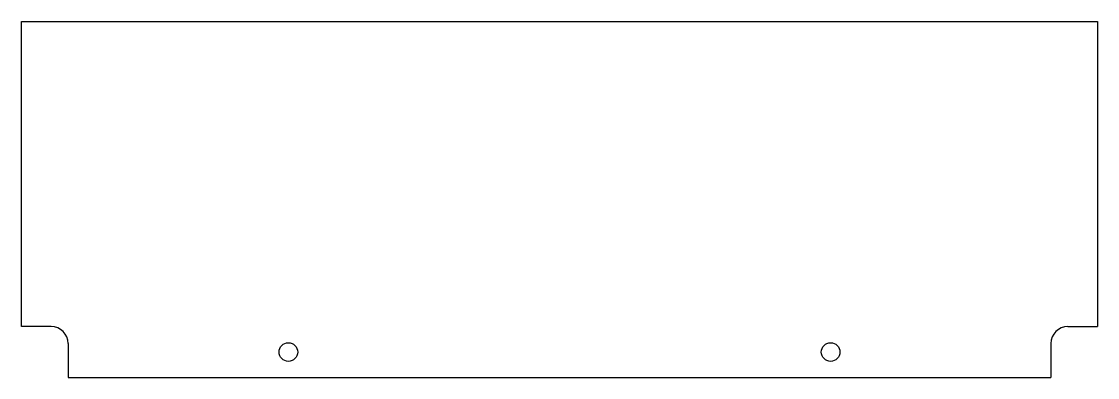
# Model space of a CAD drawing. Header units: millimetres. Extents: x -127 to 127, y 16 to 100.
import ezdxf

# ---------------------------------------------------------------- set-up
doc = ezdxf.new("R2010")
doc.units = ezdxf.units.MM
doc.layers.add('Sketch004', color=7, linetype='CONTINUOUS')

msp = doc.modelspace()

# ---------------------------------------------------------------- linework, layer by layer
at = {"layer": 'Sketch004'}
for p, q in [((-127, 28), (-127, 100)), ((-127, 100), (0, 100)), ((0, 100), (127, 100)), ((127, 100), (127, 28)), ((-120, 28), (-127, 28)), ((120, 28), (127, 28)), ((-116, 24), (-116, 16)), ((116, 24), (116, 16)), ((-116, 16), (116, 16))]:
    msp.add_line(p, q, dxfattribs=at)
for centre in [(-64, 22), (64, 22)]:
    msp.add_circle(centre, 2.2, dxfattribs=at)
for centre, start, end in [((-120, 24), 0, 90), ((120, 24), 90, 180)]:
    msp.add_arc(centre, 4, start, end, dxfattribs=at)

doc.saveas('drawing.dxf')
